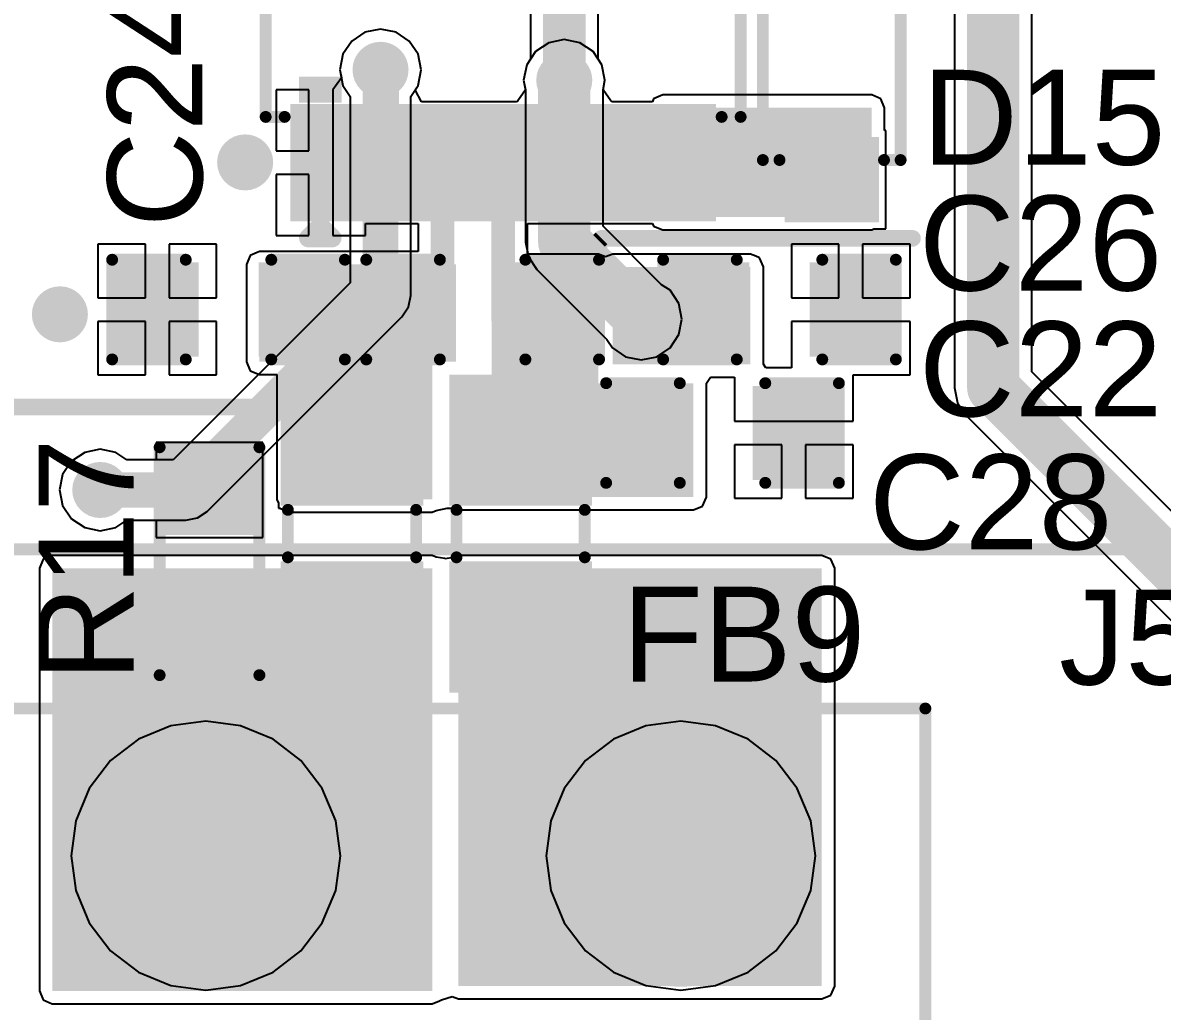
# Model space of a CAD drawing. Header units: millimetres. Extents: x -0.27 to 4.7, y -0.39 to 2.83.
# Drawn here: x 1.6214 to 2.1011, y 0.1784 to 0.5948 of the extents above; entities that cross this region are included whole.
import ezdxf

# ---------------------------------------------------------------- set-up
doc = ezdxf.new("R2010")
doc.units = ezdxf.units.MM
doc.header["$MEASUREMENT"] = 0
for name, color, linetype in [('BottomLayer', 5, 'Continuous'), ('BottomSolder', 6, 'Continuous'), ('MultiLayer', 9, 'Continuous'), ('PadHoleLayer', 156, 'Continuous'), ('TopLayer', 1, 'Continuous'), ('TopOverlay', 2, 'Continuous'), ('TopPaste', 8, 'Continuous'), ('TopSolder', 216, 'Continuous'), ('ViaHoleLayer', 16, 'Continuous')]:
    doc.layers.add(name, color=color, linetype=linetype)
doc.styles.add('Arial', font='arial.ttf', dxfattribs={"height": 0.2})

# ---------------------------------------------------------------- blocks, each defined once
blk = doc.blocks.new('HA0200500000G_7')
at = {"layer": 'BottomLayer'}
h = blk.add_hatch(color=5, dxfattribs=at)
edge = h.paths.add_edge_path()
edge.add_arc((-0.1, 0.15), 0.05118, 0, 360)
h = blk.add_hatch(color=5, dxfattribs=at)
edge = h.paths.add_edge_path()
edge.add_arc((0.1, 0.15), 0.05118, 0, 360)
at = {"layer": 'BottomSolder'}
h = blk.add_hatch(color=6, dxfattribs=at)
edge = h.paths.add_edge_path()
edge.add_arc((-0.1, 0.15), 0.05518, 0, 360)
h = blk.add_hatch(color=6, dxfattribs=at)
edge = h.paths.add_edge_path()
edge.add_arc((0.1, 0.15), 0.05518, 0, 360)
at = {"layer": 'MultiLayer'}
h = blk.add_hatch(color=9, dxfattribs=at)
edge = h.paths.add_edge_path()
edge.add_arc((-0.1, 0.15), 0.05118, 0, 360)
h = blk.add_hatch(color=9, dxfattribs=at)
edge = h.paths.add_edge_path()
edge.add_arc((0.1, 0.15), 0.05118, 0, 360)
at = {"layer": 'PadHoleLayer'}
h = blk.add_hatch(color=156, dxfattribs=at)
edge = h.paths.add_edge_path()
edge.add_arc((-0.1, 0.15), 0.02559, 0, 360)
h = blk.add_hatch(color=156, dxfattribs=at)
edge = h.paths.add_edge_path()
edge.add_arc((0.1, 0.15), 0.02559, 0, 360)
at = {"layer": 'TopLayer'}
h = blk.add_hatch(color=1, dxfattribs=at)
edge = h.paths.add_edge_path()
edge.add_arc((-0.1, 0.15), 0.05118, 0, 360)
h = blk.add_hatch(color=1, dxfattribs=at)
edge = h.paths.add_edge_path()
edge.add_arc((0.1, 0.15), 0.05118, 0, 360)
at = {"layer": 'TopSolder'}
h = blk.add_hatch(color=216, dxfattribs=at)
edge = h.paths.add_edge_path()
edge.add_arc((-0.1, 0.15), 0.05518, 0, 360)
h = blk.add_hatch(color=216, dxfattribs=at)
edge = h.paths.add_edge_path()
edge.add_arc((0.1, 0.15), 0.05518, 0, 360)
at = {"layer": 'TopOverlay', "const_width": 0.005}
for points in [[(-0.301, 0.212), (0.203, 0.212)], [(0.203, -0.21), (0.203, 0.212)]]:
    blk.add_lwpolyline(points, dxfattribs=at)
at = {"layer": 'TopOverlay', "const_width": 0.0025}
blk.add_lwpolyline([(0.20175, 0.212, 1), (0.20425, 0.212, 1)], format="xyb", close=True, dxfattribs=at)
blk.add_lwpolyline([(0.20175, 0.212, 1), (0.20425, 0.212, 1)], format="xyb", close=True, dxfattribs=at)
blk = doc.blocks.new('ZIO_101954_13')
at = {"layer": 'TopOverlay', "const_width": 0.005}
blk.add_lwpolyline([(-0.719, -1.74), (0.719, -1.74)], dxfattribs=at)
blk = doc.blocks.new('14_TSSOP_53')
at = {"layer": 'TopLayer'}
for points in [[(-0.12992, 0.08563), (-0.08858, 0.08563), (-0.08858, 0.06791), (-0.12992, 0.06791)], [(0.08858, 0.08563), (0.12992, 0.08563), (0.12992, 0.06791), (0.08858, 0.06791)], [(-0.12992, 0.06004), (-0.08858, 0.06004), (-0.08858, 0.04232), (-0.12992, 0.04232)], [(0.08858, 0.06004), (0.12992, 0.06004), (0.12992, 0.04232), (0.08858, 0.04232)], [(-0.12992, 0.03445), (-0.08858, 0.03445), (-0.08858, 0.01673), (-0.12992, 0.01673)], [(0.08858, 0.03445), (0.12992, 0.03445), (0.12992, 0.01673), (0.08858, 0.01673)], [(-0.12992, 0.00886), (-0.08858, 0.00886), (-0.08858, -0.00886), (-0.12992, -0.00886)], [(0.08858, 0.00886), (0.12992, 0.00886), (0.12992, -0.00886), (0.08858, -0.00886)], [(-0.12992, -0.01673), (-0.08858, -0.01673), (-0.08858, -0.03445), (-0.12992, -0.03445)], [(0.08858, -0.01673), (0.12992, -0.01673), (0.12992, -0.03445), (0.08858, -0.03445)], [(-0.12992, -0.04232), (-0.08858, -0.04232), (-0.08858, -0.06004), (-0.12992, -0.06004)], [(0.08858, -0.04232), (0.12992, -0.04232), (0.12992, -0.06004), (0.08858, -0.06004)], [(-0.12992, -0.06791), (-0.08858, -0.06791), (-0.08858, -0.08563), (-0.12992, -0.08563)], [(0.08858, -0.06791), (0.12992, -0.06791), (0.12992, -0.08563), (0.08858, -0.08563)]]:
    blk.add_hatch(color=1, dxfattribs=at).paths.add_polyline_path(points)
at = {"layer": 'TopOverlay'}
blk.add_hatch(color=2, dxfattribs=at).paths.add_polyline_path([(-0.08401, 0.068), (-0.07301, 0.068), (-0.07301, 0.086), (-0.08401, 0.086)])
at = {"layer": 'TopPaste'}
for points in [[(-0.12992, 0.08563), (-0.08858, 0.08563), (-0.08858, 0.06791), (-0.12992, 0.06791)], [(0.08858, 0.08563), (0.12992, 0.08563), (0.12992, 0.06791), (0.08858, 0.06791)], [(-0.12992, 0.06004), (-0.08858, 0.06004), (-0.08858, 0.04232), (-0.12992, 0.04232)], [(0.08858, 0.06004), (0.12992, 0.06004), (0.12992, 0.04232), (0.08858, 0.04232)], [(-0.12992, 0.03445), (-0.08858, 0.03445), (-0.08858, 0.01673), (-0.12992, 0.01673)], [(0.08858, 0.03445), (0.12992, 0.03445), (0.12992, 0.01673), (0.08858, 0.01673)], [(-0.12992, 0.00886), (-0.08858, 0.00886), (-0.08858, -0.00886), (-0.12992, -0.00886)], [(0.08858, 0.00886), (0.12992, 0.00886), (0.12992, -0.00886), (0.08858, -0.00886)], [(-0.12992, -0.01673), (-0.08858, -0.01673), (-0.08858, -0.03445), (-0.12992, -0.03445)], [(0.08858, -0.01673), (0.12992, -0.01673), (0.12992, -0.03445), (0.08858, -0.03445)], [(-0.12992, -0.04232), (-0.08858, -0.04232), (-0.08858, -0.06004), (-0.12992, -0.06004)], [(0.08858, -0.04232), (0.12992, -0.04232), (0.12992, -0.06004), (0.08858, -0.06004)], [(-0.12992, -0.06791), (-0.08858, -0.06791), (-0.08858, -0.08563), (-0.12992, -0.08563)], [(0.08858, -0.06791), (0.12992, -0.06791), (0.12992, -0.08563), (0.08858, -0.08563)]]:
    blk.add_hatch(color=8, dxfattribs=at).paths.add_polyline_path(points)
at = {"layer": 'TopSolder'}
for points in [[(-0.13392, 0.08963), (-0.08458, 0.08963), (-0.08458, 0.06391), (-0.13392, 0.06391)], [(0.08458, 0.08963), (0.13392, 0.08963), (0.13392, 0.06391), (0.08458, 0.06391)], [(-0.13392, 0.06404), (-0.08458, 0.06404), (-0.08458, 0.03832), (-0.13392, 0.03832)], [(0.08458, 0.06404), (0.13392, 0.06404), (0.13392, 0.03832), (0.08458, 0.03832)], [(-0.13392, 0.03845), (-0.08458, 0.03845), (-0.08458, 0.01273), (-0.13392, 0.01273)], [(0.08458, 0.03845), (0.13392, 0.03845), (0.13392, 0.01273), (0.08458, 0.01273)], [(-0.13392, 0.01286), (-0.08458, 0.01286), (-0.08458, -0.01286), (-0.13392, -0.01286)], [(0.08458, 0.01286), (0.13392, 0.01286), (0.13392, -0.01286), (0.08458, -0.01286)], [(-0.13392, -0.01273), (-0.08458, -0.01273), (-0.08458, -0.03845), (-0.13392, -0.03845)], [(0.08458, -0.01273), (0.13392, -0.01273), (0.13392, -0.03845), (0.08458, -0.03845)], [(-0.13392, -0.03832), (-0.08458, -0.03832), (-0.08458, -0.06404), (-0.13392, -0.06404)], [(0.08458, -0.03832), (0.13392, -0.03832), (0.13392, -0.06404), (0.08458, -0.06404)], [(-0.13392, -0.06391), (-0.08458, -0.06391), (-0.08458, -0.08963), (-0.13392, -0.08963)], [(0.08458, -0.06391), (0.13392, -0.06391), (0.13392, -0.08963), (0.08458, -0.08963)]]:
    blk.add_hatch(color=216, dxfattribs=at).paths.add_polyline_path(points)
at = {"layer": 'TopOverlay'}
for points, const_width in [([(-0.09, 0.1), (0.09, 0.1)], 0.005), ([(-0.09, 0.1), (-0.09, 0.092)], 0.005), ([(0.09, 0.1), (0.09, 0.092)], 0.005), ([(-0.141, 0.082), (-0.136, 0.077)], 0.00787), ([(-0.141, 0.082), (-0.141, 0.072)], 0.00787), ([(-0.136, 0.077), (-0.141, 0.072)], 0.00787), ([(-0.09, -0.092), (-0.09, -0.1)], 0.005), ([(0.09, -0.092), (0.09, -0.1)], 0.005), ([(-0.09, -0.1), (0.09, -0.1)], 0.005)]:
    blk.add_lwpolyline(points, dxfattribs=dict(at, const_width=const_width))
for points, const_width in [([(-0.09125, 0.1, 1), (-0.08875, 0.1, 1)], 0.0025), ([(-0.09125, 0.1, 1), (-0.08875, 0.1, 1)], 0.0025), ([(0.08875, 0.1, 1), (0.09125, 0.1, 1)], 0.0025), ([(0.08875, 0.1, 1), (0.09125, 0.1, 1)], 0.0025), ([(-0.09125, 0.092, 1), (-0.08875, 0.092, 1)], 0.0025), ([(0.08875, 0.092, 1), (0.09125, 0.092, 1)], 0.0025), ([(-0.14297, 0.082, 1), (-0.13903, 0.082, 1)], 0.00394), ([(-0.14297, 0.082, 1), (-0.13903, 0.082, 1)], 0.00394), ([(-0.13797, 0.077, 1), (-0.13403, 0.077, 1)], 0.00394), ([(-0.13797, 0.077, 1), (-0.13403, 0.077, 1)], 0.00394), ([(-0.14297, 0.072, 1), (-0.13903, 0.072, 1)], 0.00394), ([(-0.14297, 0.072, 1), (-0.13903, 0.072, 1)], 0.00394), ([(-0.09125, -0.092, 1), (-0.08875, -0.092, 1)], 0.0025), ([(0.08875, -0.092, 1), (0.09125, -0.092, 1)], 0.0025), ([(-0.09125, -0.1, 1), (-0.08875, -0.1, 1)], 0.0025), ([(-0.09125, -0.1, 1), (-0.08875, -0.1, 1)], 0.0025), ([(0.08875, -0.1, 1), (0.09125, -0.1, 1)], 0.0025), ([(0.08875, -0.1, 1), (0.09125, -0.1, 1)], 0.0025)]:
    blk.add_lwpolyline(points, format="xyb", close=True, dxfattribs=dict(at, const_width=const_width))
blk = doc.blocks.new('R___0603_88')
at = {"layer": 'TopLayer'}
for points in [[(-0.015, 0.0175), (-0.015, -0.0175), (-0.045, -0.0175), (-0.045, 0.0175)], [(0.045, 0.0175), (0.045, -0.0175), (0.015, -0.0175), (0.015, 0.0175)]]:
    blk.add_hatch(color=1, dxfattribs=at).paths.add_polyline_path(points)
at = {"layer": 'TopPaste'}
for points in [[(-0.015, 0.0175), (-0.015, -0.0175), (-0.045, -0.0175), (-0.045, 0.0175)], [(0.045, 0.0175), (0.045, -0.0175), (0.015, -0.0175), (0.015, 0.0175)]]:
    blk.add_hatch(color=8, dxfattribs=at).paths.add_polyline_path(points)
at = {"layer": 'TopSolder'}
for points in [[(-0.011, 0.0215), (-0.011, -0.0215), (-0.049, -0.0215), (-0.049, 0.0215)], [(0.049, 0.0215), (0.049, -0.0215), (0.011, -0.0215), (0.011, 0.0215)]]:
    blk.add_hatch(color=216, dxfattribs=at).paths.add_polyline_path(points)
at = {"layer": 'TopOverlay', "const_width": 0.005}
for points in [[(0.048, 0.021), (-0.048, 0.021)], [(-0.048, -0.021), (-0.048, 0.021)], [(0.048, -0.021), (0.048, 0.021)], [(0.048, -0.021), (-0.048, -0.021)]]:
    blk.add_lwpolyline(points, dxfattribs=at)
at = {"layer": 'TopOverlay', "const_width": 0.0025}
for points in [[(-0.04925, 0.021, 1), (-0.04675, 0.021, 1)], [(-0.04925, 0.021, 1), (-0.04675, 0.021, 1)], [(0.04675, 0.021, 1), (0.04925, 0.021, 1)], [(0.04675, 0.021, 1), (0.04925, 0.021, 1)], [(-0.04925, -0.021, 1), (-0.04675, -0.021, 1)], [(-0.04925, -0.021, 1), (-0.04675, -0.021, 1)], [(0.04675, -0.021, 1), (0.04925, -0.021, 1)], [(0.04675, -0.021, 1), (0.04925, -0.021, 1)]]:
    blk.add_lwpolyline(points, format="xyb", close=True, dxfattribs=at)
blk = doc.blocks.new('I___0805_128')
at = {"layer": 'TopLayer'}
for points in [[(-0.06299, 0.02598), (-0.01575, 0.02598), (-0.01575, -0.02598), (-0.06299, -0.02598)], [(0.01575, 0.02598), (0.06299, 0.02598), (0.06299, -0.02598), (0.01575, -0.02598)]]:
    blk.add_hatch(color=1, dxfattribs=at).paths.add_polyline_path(points)
at = {"layer": 'TopPaste'}
for points in [[(-0.06299, 0.02598), (-0.01575, 0.02598), (-0.01575, -0.02598), (-0.06299, -0.02598)], [(0.01575, 0.02598), (0.06299, 0.02598), (0.06299, -0.02598), (0.01575, -0.02598)]]:
    blk.add_hatch(color=8, dxfattribs=at).paths.add_polyline_path(points)
at = {"layer": 'TopSolder'}
for points in [[(-0.06699, 0.02998), (-0.01175, 0.02998), (-0.01175, -0.02998), (-0.06699, -0.02998)], [(0.01175, 0.02998), (0.06699, 0.02998), (0.06699, -0.02998), (0.01175, -0.02998)]]:
    blk.add_hatch(color=216, dxfattribs=at).paths.add_polyline_path(points)
at = {"layer": 'TopOverlay', "const_width": 0.005}
for points in [[(-0.01, 0.027), (0.01, 0.027)], [(-0.01, -0.027), (0.01, -0.027)]]:
    blk.add_lwpolyline(points, dxfattribs=at)
at = {"layer": 'TopOverlay', "const_width": 0.0025}
for points in [[(-0.01125, 0.027, 1), (-0.00875, 0.027, 1)], [(0.00875, 0.027, 1), (0.01125, 0.027, 1)], [(-0.01125, -0.027, 1), (-0.00875, -0.027, 1)], [(0.00875, -0.027, 1), (0.01125, -0.027, 1)]]:
    blk.add_lwpolyline(points, format="xyb", close=True, dxfattribs=at)
blk = doc.blocks.new('I___0805_129')
at = {"layer": 'TopLayer'}
for points in [[(-0.06299, 0.02598), (-0.01575, 0.02598), (-0.01575, -0.02598), (-0.06299, -0.02598)], [(0.01575, 0.02598), (0.06299, 0.02598), (0.06299, -0.02598), (0.01575, -0.02598)]]:
    blk.add_hatch(color=1, dxfattribs=at).paths.add_polyline_path(points)
at = {"layer": 'TopPaste'}
for points in [[(-0.06299, 0.02598), (-0.01575, 0.02598), (-0.01575, -0.02598), (-0.06299, -0.02598)], [(0.01575, 0.02598), (0.06299, 0.02598), (0.06299, -0.02598), (0.01575, -0.02598)]]:
    blk.add_hatch(color=8, dxfattribs=at).paths.add_polyline_path(points)
at = {"layer": 'TopSolder'}
for points in [[(-0.06699, 0.02998), (-0.01175, 0.02998), (-0.01175, -0.02998), (-0.06699, -0.02998)], [(0.01175, 0.02998), (0.06699, 0.02998), (0.06699, -0.02998), (0.01175, -0.02998)]]:
    blk.add_hatch(color=216, dxfattribs=at).paths.add_polyline_path(points)
at = {"layer": 'TopOverlay', "const_width": 0.005}
for points in [[(-0.01, 0.027), (0.01, 0.027)], [(-0.01, -0.027), (0.01, -0.027)]]:
    blk.add_lwpolyline(points, dxfattribs=at)
at = {"layer": 'TopOverlay', "const_width": 0.0025}
for points in [[(-0.01125, 0.027, 1), (-0.00875, 0.027, 1)], [(0.00875, 0.027, 1), (0.01125, 0.027, 1)], [(-0.01125, -0.027, 1), (-0.00875, -0.027, 1)], [(0.00875, -0.027, 1), (0.01125, -0.027, 1)]]:
    blk.add_lwpolyline(points, format="xyb", close=True, dxfattribs=at)
blk = doc.blocks.new('SOD_323_154')
at = {"layer": 'TopLayer'}
for points in [[(-0.02953, -0.01772), (-0.06102, -0.01772), (-0.06102, 0.01772), (-0.02953, 0.01772)], [(0.06102, -0.01772), (0.02953, -0.01772), (0.02953, 0.01772), (0.06102, 0.01772)]]:
    blk.add_hatch(color=1, dxfattribs=at).paths.add_polyline_path(points)
at = {"layer": 'TopOverlay'}
for points in [[(-0.079, 0.019), (-0.036, 0.019), (-0.036, 0.031), (-0.079, 0.031)], [(-0.079, -0.02), (-0.062, -0.02), (-0.062, 0.02), (-0.079, 0.02)], [(-0.079, -0.031), (-0.036, -0.031), (-0.036, -0.019), (-0.079, -0.019)]]:
    blk.add_hatch(color=2, dxfattribs=at).paths.add_polyline_path(points)
at = {"layer": 'TopPaste'}
for points in [[(-0.02953, -0.01772), (-0.06102, -0.01772), (-0.06102, 0.01772), (-0.02953, 0.01772)], [(0.06102, -0.01772), (0.02953, -0.01772), (0.02953, 0.01772), (0.06102, 0.01772)]]:
    blk.add_hatch(color=8, dxfattribs=at).paths.add_polyline_path(points)
at = {"layer": 'TopSolder'}
for points in [[(-0.02736, -0.01988), (-0.06319, -0.01988), (-0.06319, 0.01988), (-0.02736, 0.01988)], [(0.06319, -0.01988), (0.02736, -0.01988), (0.02736, 0.01988), (0.06319, 0.01988)]]:
    blk.add_hatch(color=216, dxfattribs=at).paths.add_polyline_path(points)
at = {"layer": 'TopOverlay', "const_width": 0.005}
for points in [[(0.037, 0.029), (-0.036, 0.029)], [(0.037, 0.022), (0.037, 0.029)], [(0.037, -0.029), (0.037, -0.022)], [(0.037, -0.029), (-0.036, -0.029)]]:
    blk.add_lwpolyline(points, dxfattribs=at)
at = {"layer": 'TopOverlay', "const_width": 0.0025}
for points in [[(-0.03725, 0.029, 1), (-0.03475, 0.029, 1)], [(0.03575, 0.029, 1), (0.03825, 0.029, 1)], [(0.03575, 0.029, 1), (0.03825, 0.029, 1)], [(0.03575, 0.022, 1), (0.03825, 0.022, 1)], [(0.03575, -0.022, 1), (0.03825, -0.022, 1)], [(-0.03725, -0.029, 1), (-0.03475, -0.029, 1)], [(0.03575, -0.029, 1), (0.03825, -0.029, 1)], [(0.03575, -0.029, 1), (0.03825, -0.029, 1)]]:
    blk.add_lwpolyline(points, format="xyb", close=True, dxfattribs=at)
blk = doc.blocks.new('C___0603_191')
at = {"layer": 'TopLayer'}
for points in [[(-0.015, 0.0175), (-0.015, -0.0175), (-0.045, -0.0175), (-0.045, 0.0175)], [(0.045, 0.0175), (0.045, -0.0175), (0.015, -0.0175), (0.015, 0.0175)]]:
    blk.add_hatch(color=1, dxfattribs=at).paths.add_polyline_path(points)
at = {"layer": 'TopPaste'}
for points in [[(-0.015, 0.0175), (-0.015, -0.0175), (-0.045, -0.0175), (-0.045, 0.0175)], [(0.045, 0.0175), (0.045, -0.0175), (0.015, -0.0175), (0.015, 0.0175)]]:
    blk.add_hatch(color=8, dxfattribs=at).paths.add_polyline_path(points)
at = {"layer": 'TopSolder'}
for points in [[(-0.01264, 0.01986), (-0.01264, -0.01986), (-0.04736, -0.01986), (-0.04736, 0.01986)], [(0.04736, 0.01986), (0.04736, -0.01986), (0.01264, -0.01986), (0.01264, 0.01986)]]:
    blk.add_hatch(color=216, dxfattribs=at).paths.add_polyline_path(points)
at = {"layer": 'TopOverlay', "const_width": 0.005}
for points in [[(-0.049, -0.021), (-0.049, 0.021)], [(-0.049, 0.021), (-0.018, 0.021)], [(0.018, 0.021), (0.049, 0.021)], [(0.049, -0.021), (0.049, 0.021)], [(-0.049, -0.021), (-0.018, -0.021)], [(0.018, -0.021), (0.049, -0.021)]]:
    blk.add_lwpolyline(points, dxfattribs=at)
at = {"layer": 'TopOverlay', "const_width": 0.0025}
for points in [[(-0.05025, 0.021, 1), (-0.04775, 0.021, 1)], [(-0.05025, 0.021, 1), (-0.04775, 0.021, 1)], [(-0.01925, 0.021, 1), (-0.01675, 0.021, 1)], [(0.01675, 0.021, 1), (0.01925, 0.021, 1)], [(0.04775, 0.021, 1), (0.05025, 0.021, 1)], [(0.04775, 0.021, 1), (0.05025, 0.021, 1)], [(-0.05025, -0.021, 1), (-0.04775, -0.021, 1)], [(-0.05025, -0.021, 1), (-0.04775, -0.021, 1)], [(-0.01925, -0.021, 1), (-0.01675, -0.021, 1)], [(0.01675, -0.021, 1), (0.01925, -0.021, 1)], [(0.04775, -0.021, 1), (0.05025, -0.021, 1)], [(0.04775, -0.021, 1), (0.05025, -0.021, 1)]]:
    blk.add_lwpolyline(points, format="xyb", close=True, dxfattribs=at)
blk = doc.blocks.new('C___0603_193')
at = {"layer": 'TopLayer'}
for points in [[(-0.015, 0.0175), (-0.015, -0.0175), (-0.045, -0.0175), (-0.045, 0.0175)], [(0.045, 0.0175), (0.045, -0.0175), (0.015, -0.0175), (0.015, 0.0175)]]:
    blk.add_hatch(color=1, dxfattribs=at).paths.add_polyline_path(points)
at = {"layer": 'TopPaste'}
for points in [[(-0.015, 0.0175), (-0.015, -0.0175), (-0.045, -0.0175), (-0.045, 0.0175)], [(0.045, 0.0175), (0.045, -0.0175), (0.015, -0.0175), (0.015, 0.0175)]]:
    blk.add_hatch(color=8, dxfattribs=at).paths.add_polyline_path(points)
at = {"layer": 'TopSolder'}
for points in [[(-0.01264, 0.01986), (-0.01264, -0.01986), (-0.04736, -0.01986), (-0.04736, 0.01986)], [(0.04736, 0.01986), (0.04736, -0.01986), (0.01264, -0.01986), (0.01264, 0.01986)]]:
    blk.add_hatch(color=216, dxfattribs=at).paths.add_polyline_path(points)
at = {"layer": 'TopOverlay', "const_width": 0.005}
for points in [[(-0.049, -0.021), (-0.049, 0.021)], [(-0.049, 0.021), (-0.018, 0.021)], [(0.018, 0.021), (0.049, 0.021)], [(0.049, -0.021), (0.049, 0.021)], [(-0.049, -0.021), (-0.018, -0.021)], [(0.018, -0.021), (0.049, -0.021)]]:
    blk.add_lwpolyline(points, dxfattribs=at)
at = {"layer": 'TopOverlay', "const_width": 0.0025}
for points in [[(-0.05025, 0.021, 1), (-0.04775, 0.021, 1)], [(-0.05025, 0.021, 1), (-0.04775, 0.021, 1)], [(-0.01925, 0.021, 1), (-0.01675, 0.021, 1)], [(0.01675, 0.021, 1), (0.01925, 0.021, 1)], [(0.04775, 0.021, 1), (0.05025, 0.021, 1)], [(0.04775, 0.021, 1), (0.05025, 0.021, 1)], [(-0.05025, -0.021, 1), (-0.04775, -0.021, 1)], [(-0.05025, -0.021, 1), (-0.04775, -0.021, 1)], [(-0.01925, -0.021, 1), (-0.01675, -0.021, 1)], [(0.01675, -0.021, 1), (0.01925, -0.021, 1)], [(0.04775, -0.021, 1), (0.05025, -0.021, 1)], [(0.04775, -0.021, 1), (0.05025, -0.021, 1)]]:
    blk.add_lwpolyline(points, format="xyb", close=True, dxfattribs=at)
blk = doc.blocks.new('C___0603_195')
at = {"layer": 'TopLayer'}
for points in [[(-0.015, 0.0175), (-0.015, -0.0175), (-0.045, -0.0175), (-0.045, 0.0175)], [(0.045, 0.0175), (0.045, -0.0175), (0.015, -0.0175), (0.015, 0.0175)]]:
    blk.add_hatch(color=1, dxfattribs=at).paths.add_polyline_path(points)
at = {"layer": 'TopPaste'}
for points in [[(-0.015, 0.0175), (-0.015, -0.0175), (-0.045, -0.0175), (-0.045, 0.0175)], [(0.045, 0.0175), (0.045, -0.0175), (0.015, -0.0175), (0.015, 0.0175)]]:
    blk.add_hatch(color=8, dxfattribs=at).paths.add_polyline_path(points)
at = {"layer": 'TopSolder'}
for points in [[(-0.01264, 0.01986), (-0.01264, -0.01986), (-0.04736, -0.01986), (-0.04736, 0.01986)], [(0.04736, 0.01986), (0.04736, -0.01986), (0.01264, -0.01986), (0.01264, 0.01986)]]:
    blk.add_hatch(color=216, dxfattribs=at).paths.add_polyline_path(points)
at = {"layer": 'TopOverlay', "const_width": 0.005}
for points in [[(-0.049, -0.021), (-0.049, 0.021)], [(-0.049, 0.021), (-0.018, 0.021)], [(0.018, 0.021), (0.049, 0.021)], [(0.049, -0.021), (0.049, 0.021)], [(-0.049, -0.021), (-0.018, -0.021)], [(0.018, -0.021), (0.049, -0.021)]]:
    blk.add_lwpolyline(points, dxfattribs=at)
at = {"layer": 'TopOverlay', "const_width": 0.0025}
for points in [[(-0.05025, 0.021, 1), (-0.04775, 0.021, 1)], [(-0.05025, 0.021, 1), (-0.04775, 0.021, 1)], [(-0.01925, 0.021, 1), (-0.01675, 0.021, 1)], [(0.01675, 0.021, 1), (0.01925, 0.021, 1)], [(0.04775, 0.021, 1), (0.05025, 0.021, 1)], [(0.04775, 0.021, 1), (0.05025, 0.021, 1)], [(-0.05025, -0.021, 1), (-0.04775, -0.021, 1)], [(-0.05025, -0.021, 1), (-0.04775, -0.021, 1)], [(-0.01925, -0.021, 1), (-0.01675, -0.021, 1)], [(0.01675, -0.021, 1), (0.01925, -0.021, 1)], [(0.04775, -0.021, 1), (0.05025, -0.021, 1)], [(0.04775, -0.021, 1), (0.05025, -0.021, 1)]]:
    blk.add_lwpolyline(points, format="xyb", close=True, dxfattribs=at)
blk = doc.blocks.new('C___0603_197')
at = {"layer": 'TopLayer'}
for points in [[(-0.015, 0.0175), (-0.015, -0.0175), (-0.045, -0.0175), (-0.045, 0.0175)], [(0.045, 0.0175), (0.045, -0.0175), (0.015, -0.0175), (0.015, 0.0175)]]:
    blk.add_hatch(color=1, dxfattribs=at).paths.add_polyline_path(points)
at = {"layer": 'TopPaste'}
for points in [[(-0.015, 0.0175), (-0.015, -0.0175), (-0.045, -0.0175), (-0.045, 0.0175)], [(0.045, 0.0175), (0.045, -0.0175), (0.015, -0.0175), (0.015, 0.0175)]]:
    blk.add_hatch(color=8, dxfattribs=at).paths.add_polyline_path(points)
at = {"layer": 'TopSolder'}
for points in [[(-0.01264, 0.01986), (-0.01264, -0.01986), (-0.04736, -0.01986), (-0.04736, 0.01986)], [(0.04736, 0.01986), (0.04736, -0.01986), (0.01264, -0.01986), (0.01264, 0.01986)]]:
    blk.add_hatch(color=216, dxfattribs=at).paths.add_polyline_path(points)
at = {"layer": 'TopOverlay', "const_width": 0.005}
for points in [[(-0.049, 0.021), (-0.049, -0.021)], [(-0.018, 0.021), (-0.049, 0.021)], [(0.049, 0.021), (0.018, 0.021)], [(0.049, 0.021), (0.049, -0.021)], [(-0.018, -0.021), (-0.049, -0.021)], [(0.049, -0.021), (0.018, -0.021)]]:
    blk.add_lwpolyline(points, dxfattribs=at)
at = {"layer": 'TopOverlay', "const_width": 0.0025}
for points in [[(-0.05025, 0.021, 1), (-0.04775, 0.021, 1)], [(-0.05025, 0.021, 1), (-0.04775, 0.021, 1)], [(-0.01925, 0.021, 1), (-0.01675, 0.021, 1)], [(0.01675, 0.021, 1), (0.01925, 0.021, 1)], [(0.04775, 0.021, 1), (0.05025, 0.021, 1)], [(0.04775, 0.021, 1), (0.05025, 0.021, 1)], [(-0.05025, -0.021, 1), (-0.04775, -0.021, 1)], [(-0.05025, -0.021, 1), (-0.04775, -0.021, 1)], [(-0.01925, -0.021, 1), (-0.01675, -0.021, 1)], [(0.01675, -0.021, 1), (0.01925, -0.021, 1)], [(0.04775, -0.021, 1), (0.05025, -0.021, 1)], [(0.04775, -0.021, 1), (0.05025, -0.021, 1)]]:
    blk.add_lwpolyline(points, format="xyb", close=True, dxfattribs=at)

msp = doc.modelspace()

# ---------------------------------------------------------------- hatches: boundary and pattern name
at = {"layer": 'BottomLayer'}
h = msp.add_hatch(color=5, dxfattribs=at)
edge = h.paths.add_edge_path()
edge.add_arc((1.772, 0.575), 0.01181, 0, 360)
h = msp.add_hatch(color=5, dxfattribs=at)
edge = h.paths.add_edge_path()
edge.add_arc((1.84937, 0.57059), 0.01181, 0, 360)
h = msp.add_hatch(color=5, dxfattribs=at)
edge = h.paths.add_edge_path()
edge.add_arc((1.715, 0.536), 0.01181, 0, 360)
h = msp.add_hatch(color=5, dxfattribs=at)
edge = h.paths.add_edge_path()
edge.add_arc((1.637, 0.472), 0.01181, 0, 360)
h = msp.add_hatch(color=5, dxfattribs=at)
edge = h.paths.add_edge_path()
edge.add_arc((1.88178, 0.47), 0.01181, 0, 360)
h = msp.add_hatch(color=5, dxfattribs=at)
edge = h.paths.add_edge_path()
edge.add_arc((1.654, 0.398), 0.01181, 0, 360)
at = {"layer": 'BottomSolder'}
h = msp.add_hatch(color=6, dxfattribs=at)
edge = h.paths.add_edge_path()
edge.add_arc((1.772, 0.575), 0.00591, 0, 360)
h = msp.add_hatch(color=6, dxfattribs=at)
edge = h.paths.add_edge_path()
edge.add_arc((1.84937, 0.57059), 0.00591, 0, 360)
h = msp.add_hatch(color=6, dxfattribs=at)
edge = h.paths.add_edge_path()
edge.add_arc((1.715, 0.536), 0.00591, 0, 360)
h = msp.add_hatch(color=6, dxfattribs=at)
edge = h.paths.add_edge_path()
edge.add_arc((1.637, 0.472), 0.00591, 0, 360)
h = msp.add_hatch(color=6, dxfattribs=at)
edge = h.paths.add_edge_path()
edge.add_arc((1.88178, 0.47), 0.00591, 0, 360)
h = msp.add_hatch(color=6, dxfattribs=at)
edge = h.paths.add_edge_path()
edge.add_arc((1.654, 0.398), 0.00591, 0, 360)
at = {"layer": 'TopLayer'}
h = msp.add_hatch(color=1, dxfattribs=at)
edge = h.paths.add_edge_path()
edge.add_arc((1.772, 0.575), 0.01181, 0, 360)
h = msp.add_hatch(color=1, dxfattribs=at)
edge = h.paths.add_edge_path()
edge.add_arc((1.84937, 0.57059), 0.01181, 0, 360)
for points in [[(1.89082, 0.513), (1.97882, 0.513), (1.97882, 0.559), (1.89082, 0.559)], [(1.721, 0.452), (1.80378, 0.452), (1.80378, 0.493), (1.721, 0.493)], [(1.81878, 0.427), (1.86378, 0.427), (1.86378, 0.492), (1.81878, 0.492)], [(1.86978, 0.451), (1.92778, 0.451), (1.92778, 0.492), (1.86978, 0.492)], [(1.73378, 0.394), (1.79378, 0.394), (1.79378, 0.467), (1.73378, 0.467)], [(1.80578, 0.395), (1.90378, 0.395), (1.90378, 0.443), (1.80578, 0.443)], [(1.79378, 0.365), (1.63378, 0.365), (1.63378, 0.187), (1.79378, 0.187)], [(1.80478, 0.189), (1.95782, 0.189), (1.95782, 0.365), (1.80478, 0.365)]]:
    msp.add_hatch(color=1, dxfattribs=at).paths.add_polyline_path(points)
h = msp.add_hatch(color=1, dxfattribs=at)
edge = h.paths.add_edge_path()
edge.add_arc((1.715, 0.536), 0.01181, 0, 360)
h = msp.add_hatch(color=1, dxfattribs=at)
edge = h.paths.add_edge_path()
edge.add_arc((1.637, 0.472), 0.01181, 0, 360)
h = msp.add_hatch(color=1, dxfattribs=at)
edge = h.paths.add_edge_path()
edge.add_arc((1.88178, 0.47), 0.01181, 0, 360)
h = msp.add_hatch(color=1, dxfattribs=at)
edge = h.paths.add_edge_path()
edge.add_arc((1.654, 0.398), 0.01181, 0, 360)
at = {"layer": 'TopSolder'}
h = msp.add_hatch(color=216, dxfattribs=at)
edge = h.paths.add_edge_path()
edge.add_arc((1.772, 0.575), 0.00591, 0, 360)
h = msp.add_hatch(color=216, dxfattribs=at)
edge = h.paths.add_edge_path()
edge.add_arc((1.84937, 0.57059), 0.00591, 0, 360)
h = msp.add_hatch(color=216, dxfattribs=at)
edge = h.paths.add_edge_path()
edge.add_arc((1.715, 0.536), 0.00591, 0, 360)
h = msp.add_hatch(color=216, dxfattribs=at)
edge = h.paths.add_edge_path()
edge.add_arc((1.637, 0.472), 0.00591, 0, 360)
h = msp.add_hatch(color=216, dxfattribs=at)
edge = h.paths.add_edge_path()
edge.add_arc((1.88178, 0.47), 0.00591, 0, 360)
h = msp.add_hatch(color=216, dxfattribs=at)
edge = h.paths.add_edge_path()
edge.add_arc((1.654, 0.398), 0.00591, 0, 360)
at = {"layer": 'ViaHoleLayer'}
h = msp.add_hatch(color=16, dxfattribs=at)
edge = h.paths.add_edge_path()
edge.add_arc((1.772, 0.575), 0.00591, 0, 360)
h = msp.add_hatch(color=16, dxfattribs=at)
edge = h.paths.add_edge_path()
edge.add_arc((1.84937, 0.57059), 0.00591, 0, 360)
h = msp.add_hatch(color=16, dxfattribs=at)
edge = h.paths.add_edge_path()
edge.add_arc((1.715, 0.536), 0.00591, 0, 360)
h = msp.add_hatch(color=16, dxfattribs=at)
edge = h.paths.add_edge_path()
edge.add_arc((1.637, 0.472), 0.00591, 0, 360)
h = msp.add_hatch(color=16, dxfattribs=at)
edge = h.paths.add_edge_path()
edge.add_arc((1.88178, 0.47), 0.00591, 0, 360)
h = msp.add_hatch(color=16, dxfattribs=at)
edge = h.paths.add_edge_path()
edge.add_arc((1.654, 0.398), 0.00591, 0, 360)

# ---------------------------------------------------------------- linework, layer by layer
at = {"layer": 'BottomLayer'}
for p, q in [((2.01369, 0.80184), (2.01369, 0.441)), ((2.04631, 0.44776), (2.04631, 0.80184)), ((1.76544, 0.59084), (1.75988, 0.58712)), ((1.772, 0.59214), (1.76544, 0.59084)), ((1.77856, 0.59084), (1.772, 0.59214)), ((1.78412, 0.58712), (1.77856, 0.59084)), ((1.75988, 0.58712), (1.75616, 0.58156)), ((1.78784, 0.58156), (1.78412, 0.58712)), ((1.84281, 0.58642), (1.83725, 0.58271)), ((1.84937, 0.58773), (1.84281, 0.58642)), ((1.85593, 0.58642), (1.84937, 0.58773)), ((1.86149, 0.58271), (1.85593, 0.58642)), ((1.75616, 0.58156), (1.75486, 0.575)), ((1.78914, 0.575), (1.78784, 0.58156)), ((1.83725, 0.58271), (1.83354, 0.57715)), ((1.86521, 0.57715), (1.86149, 0.58271)), ((1.83354, 0.57715), (1.83223, 0.57059)), ((1.86651, 0.57059), (1.86521, 0.57715)), ((1.75486, 0.575), (1.75616, 0.56844)), ((1.78784, 0.56844), (1.78914, 0.575)), ((1.75616, 0.56844), (1.75926, 0.56382)), ((1.78474, 0.56382), (1.78784, 0.56844)), ((1.83223, 0.57059), (1.83306, 0.56643)), ((1.83306, 0.56643), (1.83306, 0.50241)), ((1.86569, 0.56643), (1.86651, 0.57059)), ((1.86569, 0.50916), (1.86569, 0.56643)), ((1.75926, 0.56382), (1.75926, 0.48528)), ((1.78474, 0.48), (1.78474, 0.56382)), ((1.89038, 0.48447), (1.86569, 0.50916)), ((1.83306, 0.50241), (1.8343, 0.49616)), ((1.8343, 0.49616), (1.83784, 0.49087)), ((1.83784, 0.49087), (1.86731, 0.4614)), ((1.75926, 0.48528), (1.68472, 0.41074)), ((1.78377, 0.47512), (1.78474, 0.48)), ((1.8939, 0.48212), (1.89038, 0.48447)), ((1.89762, 0.47656), (1.8939, 0.48212)), ((1.78101, 0.47099), (1.78377, 0.47512)), ((1.89892, 0.47), (1.89762, 0.47656)), ((1.69901, 0.38899), (1.78101, 0.47099)), ((1.89762, 0.46344), (1.89892, 0.47)), ((1.86731, 0.4614), (1.86966, 0.45788)), ((1.8939, 0.45788), (1.89762, 0.46344)), ((1.86966, 0.45788), (1.87522, 0.45416)), ((1.88834, 0.45416), (1.8939, 0.45788)), ((1.87522, 0.45416), (1.88178, 0.45286)), ((1.88178, 0.45286), (1.88834, 0.45416)), ((2.12526, 0.36881), (2.04631, 0.44776)), ((2.01369, 0.441), (2.01493, 0.43476)), ((2.01493, 0.43476), (2.01846, 0.42946)), ((2.01846, 0.42946), (2.10696, 0.34096)), ((1.64744, 0.41384), (1.64188, 0.41012)), ((1.654, 0.41514), (1.64744, 0.41384)), ((1.66056, 0.41384), (1.654, 0.41514)), ((1.66518, 0.41074), (1.66056, 0.41384)), ((1.64188, 0.41012), (1.63816, 0.40456)), ((1.68472, 0.41074), (1.66518, 0.41074)), ((1.63816, 0.40456), (1.63686, 0.398)), ((1.63686, 0.398), (1.63816, 0.39144)), ((1.63816, 0.39144), (1.64188, 0.38588)), ((1.69488, 0.38623), (1.69901, 0.38899)), ((1.64188, 0.38588), (1.64744, 0.38216)), ((1.66056, 0.38216), (1.66518, 0.38526)), ((1.66518, 0.38526), (1.69, 0.38526)), ((1.69, 0.38526), (1.69488, 0.38623)), ((1.64744, 0.38216), (1.654, 0.38086)), ((1.654, 0.38086), (1.66056, 0.38216)), ((1.68376, 0.29868), (1.67009, 0.29302)), ((1.69842, 0.30061), (1.68376, 0.29868)), ((1.71309, 0.29868), (1.69842, 0.30061)), ((1.72676, 0.29302), (1.71309, 0.29868)), ((1.88376, 0.29868), (1.87009, 0.29302)), ((1.89842, 0.30061), (1.88376, 0.29868)), ((1.91309, 0.29868), (1.89842, 0.30061)), ((1.92676, 0.29302), (1.91309, 0.29868)), ((1.67009, 0.29302), (1.65835, 0.28402)), ((1.73849, 0.28402), (1.72676, 0.29302)), ((1.87009, 0.29302), (1.85835, 0.28402)), ((1.93849, 0.28402), (1.92676, 0.29302)), ((1.65835, 0.28402), (1.64935, 0.27228)), ((1.7475, 0.27228), (1.73849, 0.28402)), ((1.85835, 0.28402), (1.84935, 0.27228)), ((1.9475, 0.27228), (1.93849, 0.28402)), ((1.64935, 0.27228), (1.64369, 0.25862)), ((1.75316, 0.25862), (1.7475, 0.27228)), ((1.84935, 0.27228), (1.84369, 0.25862)), ((1.95316, 0.25862), (1.9475, 0.27228)), ((1.64369, 0.25862), (1.64176, 0.24395)), ((1.75509, 0.24395), (1.75316, 0.25862)), ((1.84369, 0.25862), (1.84176, 0.24395)), ((1.95509, 0.24395), (1.95316, 0.25862)), ((1.64176, 0.24395), (1.64369, 0.22928)), ((1.75316, 0.22928), (1.75509, 0.24395)), ((1.84176, 0.24395), (1.84369, 0.22928)), ((1.95316, 0.22928), (1.95509, 0.24395)), ((1.64369, 0.22928), (1.64935, 0.21562)), ((1.7475, 0.21562), (1.75316, 0.22928)), ((1.84369, 0.22928), (1.84935, 0.21562)), ((1.9475, 0.21562), (1.95316, 0.22928)), ((1.64935, 0.21562), (1.65835, 0.20388)), ((1.73849, 0.20388), (1.7475, 0.21562)), ((1.84935, 0.21562), (1.85835, 0.20388)), ((1.93849, 0.20388), (1.9475, 0.21562)), ((1.65835, 0.20388), (1.67009, 0.19487)), ((1.72676, 0.19487), (1.73849, 0.20388)), ((1.85835, 0.20388), (1.87009, 0.19487)), ((1.92676, 0.19487), (1.93849, 0.20388)), ((1.67009, 0.19487), (1.68376, 0.18921)), ((1.71309, 0.18921), (1.72676, 0.19487)), ((1.87009, 0.19487), (1.88376, 0.18921)), ((1.91309, 0.18921), (1.92676, 0.19487)), ((1.68376, 0.18921), (1.69842, 0.18728)), ((1.69842, 0.18728), (1.71309, 0.18921)), ((1.88376, 0.18921), (1.89842, 0.18728)), ((1.89842, 0.18728), (1.91309, 0.18921))]:
    msp.add_line(p, q, dxfattribs=at)
for points, const_width in [([(2.03, 0.441), (2.03, 0.806)], 0.022), ([(1.772, 0.48), (1.772, 0.575)], 0.015), ([(1.84937, 0.50241), (1.84937, 0.57059)], 0.022), ([(1.84937, 0.50241), (1.88178, 0.47)], 0.022), ([(1.69, 0.398), (1.772, 0.48)], 0.015), ([(2.03, 0.441), (2.1185, 0.3525)], 0.022), ([(1.654, 0.398), (1.69, 0.398)], 0.015)]:
    msp.add_lwpolyline(points, dxfattribs=dict(at, const_width=const_width))
for points, const_width in [([(1.76825, 0.575, 1), (1.77575, 0.575, 1)], 0.0075), ([(1.84387, 0.57059, 1), (1.85487, 0.57059, 1)], 0.011), ([(1.84387, 0.50241, 1), (1.85487, 0.50241, 1)], 0.011), ([(1.84387, 0.50241, 1), (1.85487, 0.50241, 1)], 0.011), ([(1.76825, 0.48, 1), (1.77575, 0.48, 1)], 0.0075), ([(1.76825, 0.48, 1), (1.77575, 0.48, 1)], 0.0075), ([(1.87628, 0.47, 1), (1.88728, 0.47, 1)], 0.011), ([(2.0245, 0.441, 1), (2.0355, 0.441, 1)], 0.011), ([(2.0245, 0.441, 1), (2.0355, 0.441, 1)], 0.011), ([(1.65025, 0.398, 1), (1.65775, 0.398, 1)], 0.0075), ([(1.68625, 0.398, 1), (1.69375, 0.398, 1)], 0.0075), ([(1.68625, 0.398, 1), (1.69375, 0.398, 1)], 0.0075)]:
    msp.add_lwpolyline(points, format="xyb", close=True, dxfattribs=dict(at, const_width=const_width))
at = {"layer": 'TopLayer'}
for p, q in [((1.8351, 0.62849), (1.8351, 0.57949)), ((1.86365, 0.57949), (1.86365, 0.62258)), ((1.76544, 0.59084), (1.75988, 0.58712)), ((1.772, 0.59214), (1.76544, 0.59084)), ((1.77856, 0.59084), (1.772, 0.59214)), ((1.78412, 0.58712), (1.77856, 0.59084)), ((1.75988, 0.58712), (1.75616, 0.58156)), ((1.78784, 0.58156), (1.78412, 0.58712)), ((1.75616, 0.58156), (1.75486, 0.575)), ((1.78914, 0.575), (1.78784, 0.58156)), ((1.83354, 0.57715), (1.83223, 0.57059)), ((1.8351, 0.57949), (1.83354, 0.57715)), ((1.86521, 0.57715), (1.86365, 0.57949)), ((1.86651, 0.57059), (1.86521, 0.57715)), ((1.75554, 0.57158), (1.75187, 0.5666)), ((1.75486, 0.575), (1.75554, 0.57158)), ((1.78784, 0.56844), (1.78914, 0.575)), ((1.74187, 0.56658), (1.72801, 0.56658)), ((1.72801, 0.56658), (1.72801, 0.54091)), ((1.74187, 0.54091), (1.74187, 0.56658)), ((1.75187, 0.5666), (1.75187, 0.53591)), ((1.78659, 0.56658), (1.78784, 0.56844)), ((1.78926, 0.56158), (1.78659, 0.56658)), ((1.83303, 0.56658), (1.82982, 0.56187)), ((1.83223, 0.57059), (1.83303, 0.56658)), ((1.86572, 0.56658), (1.86651, 0.57059)), ((1.86892, 0.56187), (1.86572, 0.56658)), ((1.82932, 0.56158), (1.78926, 0.56158)), ((1.82982, 0.56187), (1.82932, 0.56158)), ((1.86943, 0.56158), (1.86892, 0.56187)), ((1.88647, 0.56158), (1.86943, 0.56158)), ((1.88699, 0.56283), (1.88647, 0.56158)), ((1.89082, 0.56441), (1.88699, 0.56283)), ((1.97882, 0.56441), (1.89082, 0.56441)), ((1.98265, 0.56283), (1.97882, 0.56441)), ((1.98423, 0.559), (1.98265, 0.56283)), ((1.98423, 0.54947), (1.98423, 0.559)), ((1.98472, 0.54947), (1.98423, 0.54947)), ((1.98472, 0.50798), (1.98472, 0.54947)), ((1.72801, 0.54091), (1.74187, 0.54091)), ((1.75187, 0.53591), (1.75187, 0.50524)), ((1.74187, 0.53091), (1.72801, 0.53091)), ((1.72801, 0.53091), (1.72801, 0.50524)), ((1.74187, 0.50524), (1.74187, 0.53091)), ((1.76573, 0.50524), (1.76573, 0.51024)), ((1.76573, 0.51024), (1.78785, 0.51024)), ((1.78785, 0.51024), (1.78785, 0.49841)), ((1.83384, 0.49741), (1.83384, 0.51024)), ((1.83384, 0.51024), (1.88655, 0.51024)), ((1.88655, 0.51024), (1.88699, 0.50917)), ((1.88699, 0.50917), (1.89082, 0.50759)), ((1.72801, 0.50524), (1.74187, 0.50524)), ((1.75187, 0.50524), (1.76573, 0.50524)), ((1.89082, 0.50759), (1.97882, 0.50759)), ((1.97882, 0.50759), (1.97976, 0.50798)), ((1.97976, 0.50798), (1.98472, 0.50798)), ((1.673, 0.5015), (1.653, 0.5015)), ((1.653, 0.5015), (1.653, 0.479)), ((1.673, 0.479), (1.673, 0.5015)), ((1.703, 0.5015), (1.683, 0.5015)), ((1.683, 0.5015), (1.683, 0.479)), ((1.703, 0.479), (1.703, 0.5015)), ((1.965, 0.5015), (1.945, 0.5015)), ((1.945, 0.5015), (1.945, 0.479)), ((1.965, 0.479), (1.965, 0.5015)), ((1.995, 0.5015), (1.975, 0.5015)), ((1.975, 0.5015), (1.975, 0.479)), ((1.995, 0.479), (1.995, 0.5015)), ((1.71717, 0.49683), (1.71559, 0.493)), ((1.721, 0.49841), (1.71717, 0.49683)), ((1.78785, 0.49841), (1.721, 0.49841)), ((1.86378, 0.49741), (1.83384, 0.49741)), ((1.86678, 0.49617), (1.86378, 0.49741)), ((1.86978, 0.49741), (1.86678, 0.49617)), ((1.92778, 0.49741), (1.86978, 0.49741)), ((1.92998, 0.4965), (1.92778, 0.49741)), ((1.93, 0.4965), (1.92998, 0.4965)), ((1.93, 0.49649), (1.93, 0.4965)), ((1.93161, 0.49583), (1.93, 0.49649)), ((1.93319, 0.492), (1.93161, 0.49583)), ((1.71559, 0.493), (1.71559, 0.452)), ((1.93319, 0.451), (1.93319, 0.492)), ((1.653, 0.479), (1.673, 0.479)), ((1.683, 0.479), (1.703, 0.479)), ((1.945, 0.479), (1.965, 0.479)), ((1.975, 0.479), (1.995, 0.479)), ((1.673, 0.469), (1.653, 0.469)), ((1.653, 0.469), (1.653, 0.4465)), ((1.673, 0.4465), (1.673, 0.469)), ((1.703, 0.469), (1.683, 0.469)), ((1.683, 0.469), (1.683, 0.4465)), ((1.703, 0.4465), (1.703, 0.469)), ((1.97, 0.469), (1.945, 0.469)), ((1.945, 0.469), (1.945, 0.4495)), ((1.995, 0.469), (1.97, 0.469)), ((1.995, 0.4465), (1.995, 0.469)), ((1.71559, 0.452), (1.71717, 0.44817)), ((1.93419, 0.4495), (1.93319, 0.451)), ((1.653, 0.4465), (1.673, 0.4465)), ((1.683, 0.4465), (1.703, 0.4465)), ((1.71717, 0.44817), (1.721, 0.44659)), ((1.721, 0.44659), (1.72837, 0.44659)), ((1.72837, 0.44659), (1.72837, 0.394)), ((1.945, 0.4495), (1.93419, 0.4495)), ((1.971, 0.427), (1.971, 0.4465)), ((1.971, 0.4465), (1.995, 0.4465)), ((1.90919, 0.443), (1.91092, 0.44559)), ((1.90919, 0.395), (1.90919, 0.443)), ((1.91092, 0.44559), (1.921, 0.44559)), ((1.921, 0.44559), (1.921, 0.427)), ((1.921, 0.427), (1.946, 0.427)), ((1.946, 0.427), (1.971, 0.427)), ((1.7225, 0.418), (1.6775, 0.418)), ((1.6775, 0.418), (1.6775, 0.41074)), ((1.7225, 0.378), (1.7225, 0.418)), ((1.64744, 0.41384), (1.64188, 0.41012)), ((1.654, 0.41514), (1.64744, 0.41384)), ((1.66056, 0.41384), (1.654, 0.41514)), ((1.66518, 0.41074), (1.66056, 0.41384)), ((1.941, 0.417), (1.921, 0.417)), ((1.921, 0.417), (1.921, 0.3945)), ((1.941, 0.3945), (1.941, 0.417)), ((1.971, 0.417), (1.951, 0.417)), ((1.951, 0.417), (1.951, 0.3945)), ((1.971, 0.3945), (1.971, 0.417)), ((1.64188, 0.41012), (1.63816, 0.40456)), ((1.6775, 0.41074), (1.66518, 0.41074)), ((1.63816, 0.40456), (1.63686, 0.398)), ((1.63686, 0.398), (1.63816, 0.39144)), ((1.72837, 0.394), (1.72902, 0.39244)), ((1.90761, 0.39117), (1.90919, 0.395)), ((1.921, 0.3945), (1.941, 0.3945)), ((1.951, 0.3945), (1.971, 0.3945)), ((1.63816, 0.39144), (1.64188, 0.38588)), ((1.72902, 0.39244), (1.72902, 0.39038)), ((1.72902, 0.39038), (1.72987, 0.39038)), ((1.72987, 0.39038), (1.72995, 0.39017)), ((1.72995, 0.39017), (1.73378, 0.38859)), ((1.79378, 0.38859), (1.79547, 0.38929)), ((1.79547, 0.38929), (1.80002, 0.39038)), ((1.80002, 0.39038), (1.80002, 0.39038)), ((1.80002, 0.39038), (1.80387, 0.39038)), ((1.80387, 0.39038), (1.80578, 0.38959)), ((1.80578, 0.38959), (1.90378, 0.38959)), ((1.90378, 0.38959), (1.90761, 0.39117)), ((1.64188, 0.38588), (1.64744, 0.38216)), ((1.66056, 0.38216), (1.66518, 0.38526)), ((1.66518, 0.38526), (1.6775, 0.38526)), ((1.6775, 0.38526), (1.6775, 0.378)), ((1.73378, 0.38859), (1.79378, 0.38859)), ((1.64744, 0.38216), (1.654, 0.38086)), ((1.654, 0.38086), (1.66056, 0.38216)), ((1.6775, 0.378), (1.7225, 0.378)), ((1.63378, 0.37041), (1.62995, 0.36883)), ((1.79378, 0.37041), (1.63378, 0.37041)), ((1.79538, 0.36975), (1.79378, 0.37041)), ((1.79902, 0.36907), (1.79538, 0.36975)), ((1.80272, 0.36956), (1.79919, 0.36905)), ((1.80478, 0.37041), (1.80272, 0.36956)), ((1.95782, 0.37041), (1.80478, 0.37041)), ((1.96165, 0.36883), (1.95782, 0.37041)), ((1.62995, 0.36883), (1.62837, 0.365)), ((1.62837, 0.365), (1.62837, 0.187)), ((1.79919, 0.36905), (1.79902, 0.36907)), ((1.96323, 0.365), (1.96165, 0.36883)), ((1.96323, 0.189), (1.96323, 0.365)), ((1.96165, 0.18517), (1.96323, 0.189)), ((1.62837, 0.187), (1.62995, 0.18317)), ((1.62995, 0.18317), (1.63378, 0.18159)), ((1.79378, 0.18159), (1.79677, 0.18283)), ((1.79677, 0.18283), (1.79761, 0.18317)), ((1.79761, 0.18317), (1.80223, 0.18465)), ((1.80223, 0.18465), (1.80478, 0.18359)), ((1.80478, 0.18359), (1.95782, 0.18359)), ((1.95782, 0.18359), (1.96165, 0.18517)), ((1.63378, 0.18159), (1.79378, 0.18159))]:
    msp.add_line(p, q, dxfattribs=at)
for points, const_width in [([(1.84937, 0.57059), (1.84937, 0.62849)], 0.018), ([(1.772, 0.575), (1.77223, 0.57477)], 0.015), ([(1.77223, 0.53614), (1.77223, 0.57477)], 0.015), ([(1.84937, 0.53605), (1.84937, 0.57059)], 0.018), ([(1.77223, 0.53614), (1.77246, 0.53591)], 0.015), ([(1.84923, 0.53591), (1.84937, 0.53605)], 0.018), ([(1.79805, 0.48327), (1.79805, 0.53591)], 0.01), ([(1.82364, 0.47), (1.82364, 0.53591)], 0.01), ([(1.8295, 0.4865), (1.83878, 0.4865)], 0.01), ([(1.83878, 0.4865), (1.84878, 0.4765)], 0.01), ([(1.78878, 0.474), (1.79805, 0.48327)], 0.01), ([(1.84878, 0.474), (1.84878, 0.4765)], 0.01), ([(1.654, 0.398), (1.7, 0.398)], 0.015), ([(1.70304, 0.24395), (1.71464, 0.25555)], 0.04), ([(1.69842, 0.24395), (1.69912, 0.24465)], 0.04), ([(1.89842, 0.24395), (1.89862, 0.24415)], 0.04), ([(1.89964, 0.24735), (1.90304, 0.24395)], 0.04)]:
    msp.add_lwpolyline(points, dxfattribs=dict(at, const_width=const_width))
for points, const_width in [([(1.76825, 0.575, 1), (1.77575, 0.575, 1)], 0.0075), ([(1.76848, 0.57477, 1), (1.77598, 0.57477, 1)], 0.0075), ([(1.76848, 0.57477, 1), (1.77598, 0.57477, 1)], 0.0075), ([(1.84487, 0.57059, 1), (1.85387, 0.57059, 1)], 0.009), ([(1.84487, 0.57059, 1), (1.85387, 0.57059, 1)], 0.009), ([(1.76848, 0.53614, 1), (1.77598, 0.53614, 1)], 0.0075), ([(1.76848, 0.53614, 1), (1.77598, 0.53614, 1)], 0.0075), ([(1.76871, 0.53591, 1), (1.77621, 0.53591, 1)], 0.0075), ([(1.84473, 0.53591, 1), (1.85373, 0.53591, 1)], 0.009), ([(1.84487, 0.53605, 1), (1.85387, 0.53605, 1)], 0.009), ([(1.84487, 0.53605, 1), (1.85387, 0.53605, 1)], 0.009), ([(1.79555, 0.53591, 1), (1.80055, 0.53591, 1)], 0.005), ([(1.82114, 0.53591, 1), (1.82614, 0.53591, 1)], 0.005), ([(1.827, 0.4865, 1), (1.832, 0.4865, 1)], 0.005), ([(1.83628, 0.4865, 1), (1.84128, 0.4865, 1)], 0.005), ([(1.83628, 0.4865, 1), (1.84128, 0.4865, 1)], 0.005), ([(1.79555, 0.48327, 1), (1.80055, 0.48327, 1)], 0.005), ([(1.79555, 0.48327, 1), (1.80055, 0.48327, 1)], 0.005), ([(1.84628, 0.4765, 1), (1.85128, 0.4765, 1)], 0.005), ([(1.84628, 0.4765, 1), (1.85128, 0.4765, 1)], 0.005), ([(1.78628, 0.474, 1), (1.79128, 0.474, 1)], 0.005), ([(1.82114, 0.47, 1), (1.82614, 0.47, 1)], 0.005), ([(1.84628, 0.474, 1), (1.85128, 0.474, 1)], 0.005), ([(1.65025, 0.398, 1), (1.65775, 0.398, 1)], 0.0075), ([(1.69625, 0.398, 1), (1.70375, 0.398, 1)], 0.0075), ([(1.70464, 0.25555, 1), (1.72464, 0.25555, 1)], 0.02), ([(1.68842, 0.24395, 1), (1.70842, 0.24395, 1)], 0.02), ([(1.68912, 0.24465, 1), (1.70912, 0.24465, 1)], 0.02), ([(1.69304, 0.24395, 1), (1.71304, 0.24395, 1)], 0.02), ([(1.88842, 0.24395, 1), (1.90842, 0.24395, 1)], 0.02), ([(1.88862, 0.24415, 1), (1.90862, 0.24415, 1)], 0.02), ([(1.88964, 0.24735, 1), (1.90964, 0.24735, 1)], 0.02), ([(1.89304, 0.24395, 1), (1.91304, 0.24395, 1)], 0.02)]:
    msp.add_lwpolyline(points, format="xyb", close=True, dxfattribs=dict(at, const_width=const_width))
at = {"layer": 'TopOverlay', "const_width": 0.007}
for points in [[(1.864, 0.503), (1.865, 0.504)], [(1.864, 0.492), (1.864, 0.503)], [(1.865, 0.504), (1.996, 0.504)], [(1.613, 0.433), (1.719, 0.433)]]:
    msp.add_lwpolyline(points, dxfattribs=at)
at = {"layer": 'TopOverlay', "const_width": 0.0035}
for points in [[(1.86225, 0.503, 1), (1.86575, 0.503, 1)], [(1.86225, 0.503, 1), (1.86575, 0.503, 1)], [(1.86325, 0.504, 1), (1.86675, 0.504, 1)], [(1.86325, 0.504, 1), (1.86675, 0.504, 1)], [(1.99425, 0.504, 1), (1.99775, 0.504, 1)], [(1.86225, 0.492, 1), (1.86575, 0.492, 1)], [(1.71725, 0.433, 1), (1.72075, 0.433, 1)]]:
    msp.add_lwpolyline(points, format="xyb", close=True, dxfattribs=at)

# ---------------------------------------------------------------- block references
for name, p in [('ZIO_101954_13', (2.263, 2.113)), ('C___0603_195', (1.708, 0.474)), ('C___0603_193', (1.815, 0.474)), ('C___0603_191', (1.916, 0.422)), ('HA0200500000G_7', (1.79842, 0.09395))]:
    msp.add_blockref(name, p)
for name, p, rotation in [('14_TSSOP_53', (1.82364, 0.64516), 90), ('SOD_323_154', (1.962, 0.574), 270), ('C___0603_197', (1.94, 0.474), 180), ('I___0805_129', (1.76, 0.37963), 90), ('I___0805_128', (1.831, 0.37963), 90), ('R___0603_88', (1.7, 0.368), 270)]:
    msp.add_blockref(name, p, dxfattribs=dict(rotation=rotation))

# ---------------------------------------------------------------- texts
at = {"layer": 'TopOverlay', "style": 'Arial'}
for s, p in [('C24', (1.69699, 0.50868)), ('R17', (1.66799, 0.31731))]:
    msp.add_text(s, height=0.04, rotation=90, dxfattribs=at).set_placement(p)
for s, p in [('D15', (2.00002, 0.53501)), ('C26', (1.99868, 0.48201)), ('C22', (1.99868, 0.42901)), ('C28', (1.97768, 0.37301)), ('FB9', (1.87368, 0.31731)), ('J5', (2.05768, 0.31601))]:
    msp.add_text(s, height=0.04, dxfattribs=at).set_placement(p)

doc.saveas('drawing.dxf')
